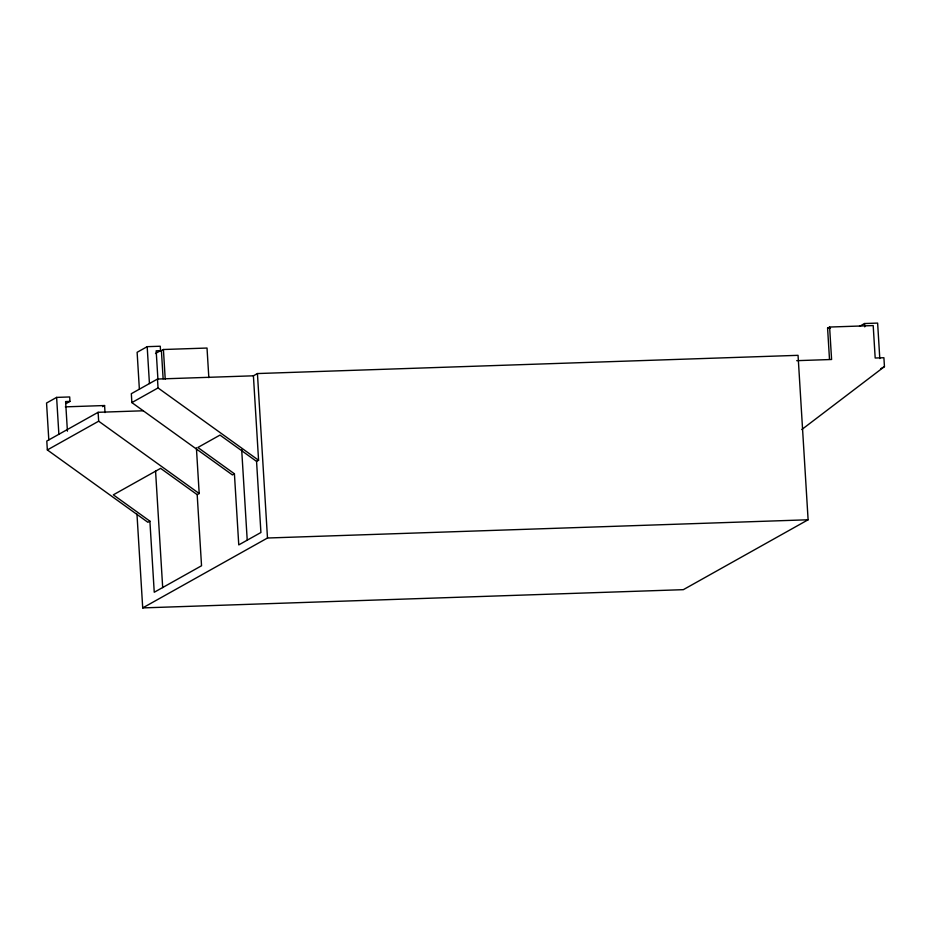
<?xml version="1.0" encoding="UTF-8"?>
<svg xmlns="http://www.w3.org/2000/svg" width="931" height="931" viewBox="0 0 931 931"><rect width="100%" height="100%" fill="white"/><g stroke="black" fill="none" stroke-linecap="round" stroke-linejoin="round"><path stroke-width="1.4" d="M801.8 429.528L884.45 366.616L883.903 357.725L875.187 358.016L873.197 325.571L829.602 327.049L827.589 328.178L829.486 359.203M66.194 403.519L69.965 401.401L69.697 396.955L56.616 397.397L46.55 403.03L48.808 439.921M155.5 353.489L160.539 350.673L160.26 346.227L147.179 346.669L137.125 352.302L139.371 389.193M208.835 377.672L207.019 348.043L163.414 349.509L161.4 350.638L163.134 378.859M102.573 406.661L104.586 405.532L105.017 412.584M143.165 410.78L98.116 412.305L46.794 441.05L47.341 449.941L147.878 522.268L149.891 521.139L113.326 494.838L160.621 468.351L197.186 494.652L201.538 565.757L154.243 592.256L149.891 521.139M136.973 514.145L142.711 607.908L683.331 589.672L808.108 519.777L798.053 355.328L257.433 373.552L253.407 375.81L157.49 379.045L131.329 393.697L131.865 402.588L232.413 474.915L234.414 473.786L197.861 447.485L219.995 435.091L256.56 461.392L260.913 532.509L238.767 544.903L234.414 473.786M47.341 449.941L98.663 421.196L98.116 412.305M131.865 402.588L158.037 387.936L157.49 379.045M197.186 494.652L199.199 493.523L196.394 447.718M256.56 461.392L258.574 460.263L253.407 375.81M142.711 607.908L267.488 538.013L808.108 519.777M859.511 326.35L864.55 323.534L877.63 323.092L879.795 358.563M880.738 368.699L884.45 366.616M160.539 350.673L156.175 350.812L157.898 379.033M827.589 328.178L830.499 328.073M796.715 360.669L831.592 359.494L829.602 327.049M69.965 401.401L65.601 401.552L67.416 431.169M65.356 406.859L104.586 405.532M158.037 387.936L258.574 460.263M98.663 421.196L199.199 493.523M864.55 323.534L864.748 326.862M257.433 373.552L267.488 538.013M241.676 449.545L247.227 540.294M163.414 349.509L165.229 379.138M155.558 470.97L162.692 587.636M147.179 346.669L149.437 383.56M56.616 397.397L58.874 434.288"/></g></svg>
